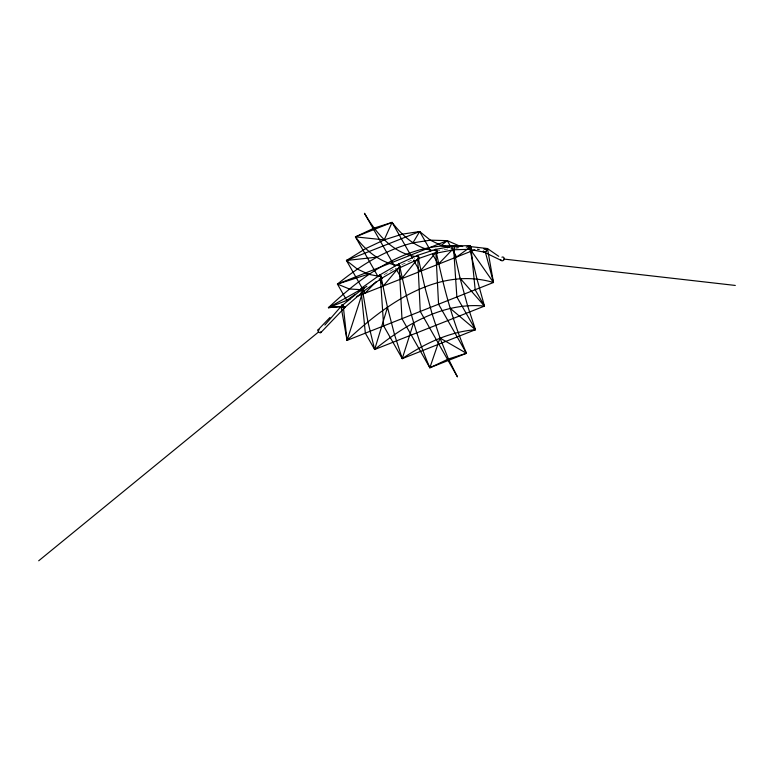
<?xml version="1.0" encoding="UTF-8"?>
<svg xmlns="http://www.w3.org/2000/svg" width="774" height="774" viewBox="0 0 774 774"><rect width="100%" height="100%" fill="white"/><g stroke="black" fill="none" stroke-linecap="round" stroke-linejoin="round"><path stroke-width="0.58" stroke-dasharray="3.87 2.9" d="M384.059 274.702L393.356 269.304M401.725 264.708L414.777 258.739M436.062 251.269L442.941 249.934M444.092 249.712L453.264 247.922M455.905 248.135L458.208 247.903M477.171 249.557L479.464 249.334M455.567 247.864L459.04 247.757M477.161 248.918L479.367 249.334M450.855 247.632L453.206 248.096M452.006 248.599A1.867 1.355 88.4 0 1 451.919 247.68M452.335 248.706A1.916 1.113 79 0 1 452.113 247.651"/><path stroke-width="1.16" d="M381.234 276.163C378.37 272.525 381.292 279.221 382.037 277.576M399.771 266.895L400.371 267.475L418.86 259.019L417.254 255.468L417.283 256.32M469.712 248.618L476.871 278.601L484.476 306.098L374.645 349.509L387.706 306.668M453.525 249.093L460.114 278.34L467.544 305.604L475.468 329.695L402.248 358.633L413.655 322.642M466.267 247.109L470.873 246.654L487.475 248.551L493.483 282.5L347.042 340.386L364.119 287.647L328.447 307.665L343.288 306.349L341.644 308.062M436.062 251.269C443.396 286.012 452.248 320.639 466.461 353.283L429.851 367.756L440.019 338.025L432.134 314.031L424.829 287.038L418.299 258.4M432.821 250.515C415.715 247.99 402.257 235.615 392.07 222.399L384.204 239.872L365.628 248.628L346.452 260.47L362.145 288.083M355.324 294.207L346.752 300.428L337.445 284.068C359.833 265.937 384.765 250.089 412.919 242.862L419.672 231.532L430.344 240.163L441.519 245.619L449.742 247.235M417.215 255.488L398.736 263.934L398.91 265.105M400.39 267.456L398.62 264.118L399.587 265.666C407.056 300.389 415.619 335.103 429.851 367.756L448.446 358.991L466.461 353.283L438.568 304.201L435.868 252.556L418.879 258.429M435.868 252.556L419.963 271.481L413.577 260.238M324.838 325.051L341.034 306.436L361.052 290.066L366.847 286.235M318.056 329.908L329.976 317.456M320.823 332.607L344.672 307.694M376.348 281.484L365.057 293.191L363.886 291.15M452.8 249.199L438.268 264.253L432.463 254.027M379.889 274.973L361.323 288.247C360.974 288.963 363.403 292.243 363.441 290.763M485.201 251.521L493.483 282.5C438.219 266.121 385.191 304.405 347.042 340.386L341.034 306.436L328.447 307.665C364.283 273.861 410.742 240.104 462.736 246.509M344.44 307.781L363.654 291.111M38.7 560.792L318.501 332.027M441.344 245.387L447.275 240.656L460.491 246.403M361.052 290.066L365.347 333.149L374.645 349.509C405.46 324.606 443.308 301.937 484.476 306.098L475.178 289.737L470.873 246.654M468.018 248.725L456.573 257.016L452.509 249.857M363.47 291.295L382.037 278.03M380.469 278.495L383.652 325.912L402.248 358.633C424.181 343.888 448.775 331.862 475.468 329.695L456.873 296.974L453.69 249.547M398.774 263.915L400.516 267.33L381.901 278.127L380.005 274.867L398.6 264.069M361.313 288.247L361.874 288.528M378.128 276.753L355.459 236.873L374.055 228.107L392.07 222.399L412.416 258.187M400.506 267.34L399.529 265.734C381.243 263.373 366.189 251.269 355.459 236.873L392.07 222.399M381.127 276.705L368.821 274.354L357.278 269.052L346.452 260.47L419.672 231.532L430.721 250.96M374.645 349.509L367.873 321.684L362.396 289.776L349.277 288.963L337.445 284.068L447.275 240.656L450.768 246.79M328.447 307.665L349.974 299.151M356.437 296.597L474.878 249.779M417.38 255.42L435.404 249.441M337.445 284.068L369.111 273.948M435.772 249.383L452.964 246.035M436.362 253.156L453.554 249.818M412.919 242.862L430.344 240.163L447.275 240.656M419.672 231.532L402.219 234.164L384.214 239.872L355.459 236.873M346.452 260.47L376.454 257.2M453.148 246.064L469.315 245.6M453.371 249.789L469.547 249.325M503.69 259.038L735.3 285.442M469.073 249.276L484.534 252.189M414.816 256.455C391.634 252.353 375.709 232.51 364.467 213.276L394.692 266.45M483.973 252.063L501.562 260.596M466.461 353.283L440 338.035L448.446 358.991L457.453 376.88L420.263 311.438L417.747 258.816L401.667 278.717L395.853 268.491M498.737 256.32L487.475 248.551L484.04 248.889A1.925 1.693 -64.1 0 1 486.44 249.334A1.925 1.693 -64.1 0 1 485.588 252.024A1.925 1.693 -64.1 0 1 483.247 251.173M450.091 308.246L475.468 329.695M459.95 278.108L484.476 306.098M380.015 274.857L380.992 276.473M468.289 246.471L493.483 282.5M399.645 266.691L398.997 265.356M379.289 278.795L383.362 285.954L399.258 267.03L401.958 318.675L429.851 367.756M381.563 277.469L381.921 278.137M402.248 358.633L394.479 334.494L387.416 307.075L381.214 277.682M343.414 307.52L347.042 340.386M363.616 290.327A1.848 0.745 49.1 0 1 362.938 291.14A1.848 0.745 49.1 0 1 361.177 289.215A1.848 0.745 49.1 0 1 361.855 288.402M344.507 306.91A1.848 0.745 49.1 0 1 343.646 307.626A1.848 0.745 49.1 0 1 341.963 305.43A1.848 0.745 49.1 0 1 343.308 305.333M468.502 248.802A1.867 1.355 88.4 0 0 470.457 248.706A1.867 1.355 88.4 0 0 470.263 246.006A1.867 1.355 88.4 0 0 468.328 246.364A1.848 1.519 -79.3 0 1 470.457 246.006A1.848 1.519 -79.3 0 1 470.524 248.657A1.848 1.519 -79.3 0 1 468.309 248.802M452.742 249.634A1.867 1.355 88.4 0 0 454.415 248.918A1.867 1.355 88.4 0 0 454.115 246.5A1.867 1.355 88.4 0 0 452.345 246.529A1.916 1.113 79 0 1 453.825 246.5A1.916 1.113 79 0 1 454.338 248.957A1.916 1.113 79 0 1 453.013 249.644M417.08 256.397A1.954 0.774 71.6 0 1 417.96 255.594A1.954 0.774 71.6 0 1 418.995 258.11A1.954 0.774 71.6 0 1 418.124 258.913M434.969 250.35A1.916 1.113 79 0 1 436.478 249.683A1.916 1.113 79 0 1 437.107 252.411A1.954 0.774 71.6 0 1 435.946 252.711M435.51 252.692A1.916 1.113 79 0 0 437.107 252.411A1.954 0.774 71.6 0 0 436.052 249.673A1.954 0.774 71.6 0 0 435.104 250.408M501.91 257.191A1.925 1.693 -64.1 0 1 504.135 258.1A1.925 1.693 -64.1 0 1 503.061 260.615A1.925 1.693 -64.1 0 1 500.836 259.696M344.827 306.939A1.925 1.035 43.8 0 1 343.501 307.733A1.925 1.035 43.8 0 1 341.721 305.624A1.925 1.035 43.8 0 1 343.221 305.033M320.881 331.533A1.925 1.035 43.8 0 1 319.904 332.733A1.925 1.035 43.8 0 1 317.901 330.701A1.925 1.035 43.8 0 1 319.256 329.888M484.118 248.86A1.848 1.519 -79.3 0 1 486.256 249.402A1.848 1.519 -79.3 0 1 485.54 251.985A1.848 1.519 -79.3 0 1 483.479 251.182"/></g></svg>
